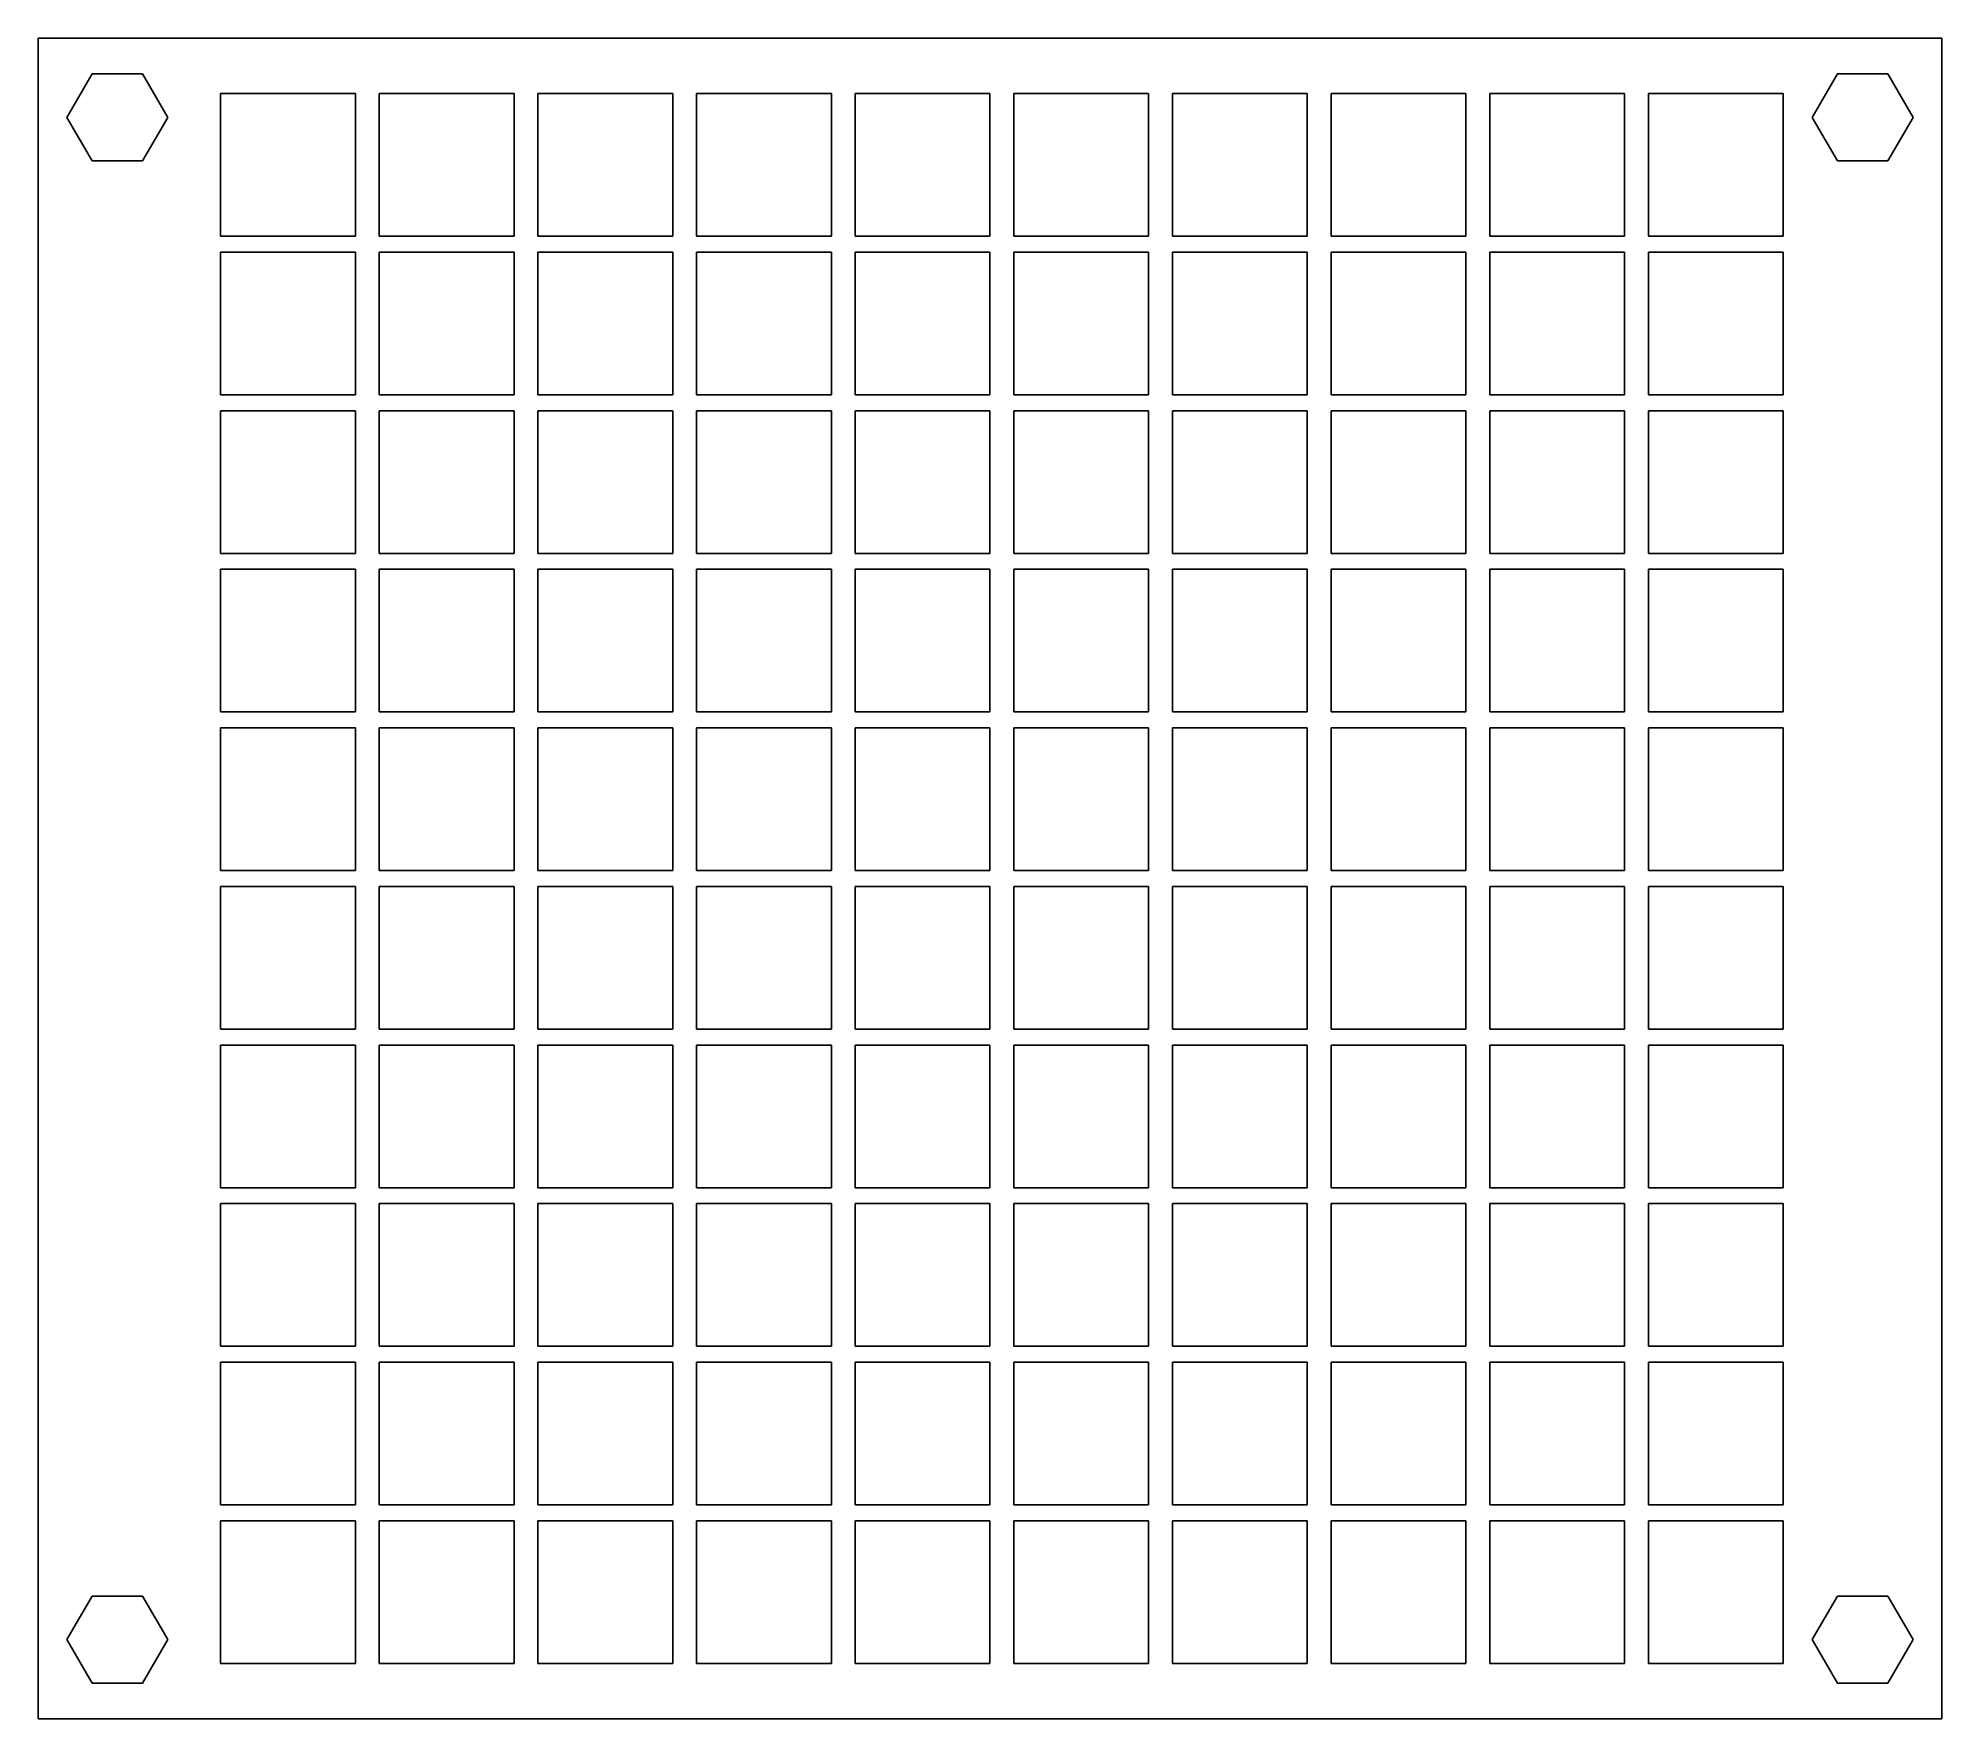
# Model space of a CAD drawing. Header units: millimetres. Extents: x 0 to 120, y 0 to 106.
import ezdxf

# ---------------------------------------------------------------- set-up
doc = ezdxf.new("R2010")
doc.units = ezdxf.units.MM

msp = doc.modelspace()

# ---------------------------------------------------------------- linework, layer by layer
at = {"color": 7, "linetype": 'Continuous', "lineweight": 25}
for p, q in [((0, 0), (0, 106)), ((0, 106), (120, 106)), ((120, 0), (120, 106)), ((3.41, 103.75), (1.82, 101)), ((6.59, 103.75), (3.41, 103.75)), ((8.18, 101), (6.59, 103.75)), ((113.41, 103.75), (111.82, 101)), ((116.59, 103.75), (113.41, 103.75)), ((118.18, 101), (116.59, 103.75)), ((11.5, 102.5), (20, 102.5)), ((11.5, 102.5), (11.5, 93.5)), ((20, 102.5), (20, 93.5)), ((21.5, 102.5), (30, 102.5)), ((21.5, 102.5), (21.5, 93.5)), ((30, 102.5), (30, 93.5)), ((31.5, 102.5), (40, 102.5)), ((31.5, 102.5), (31.5, 93.5)), ((40, 102.5), (40, 93.5)), ((41.5, 102.5), (50, 102.5)), ((41.5, 102.5), (41.5, 93.5)), ((50, 102.5), (50, 93.5)), ((51.5, 102.5), (60, 102.5)), ((51.5, 102.5), (51.5, 93.5)), ((60, 102.5), (60, 93.5)), ((61.5, 102.5), (70, 102.5)), ((61.5, 102.5), (61.5, 93.5)), ((70, 102.5), (70, 93.5)), ((71.5, 102.5), (80, 102.5)), ((71.5, 102.5), (71.5, 93.5)), ((80, 102.5), (80, 93.5)), ((81.5, 102.5), (90, 102.5)), ((81.5, 102.5), (81.5, 93.5)), ((90, 102.5), (90, 93.5)), ((91.5, 102.5), (100, 102.5)), ((91.5, 102.5), (91.5, 93.5)), ((100, 102.5), (100, 93.5)), ((101.5, 102.5), (110, 102.5)), ((101.5, 102.5), (101.5, 93.5)), ((110, 102.5), (110, 93.5)), ((1.82, 101), (3.41, 98.25)), ((6.59, 98.25), (8.18, 101)), ((111.82, 101), (113.41, 98.25)), ((116.59, 98.25), (118.18, 101)), ((3.41, 98.25), (6.59, 98.25)), ((113.41, 98.25), (116.59, 98.25)), ((11.5, 93.5), (20, 93.5)), ((11.5, 92.5), (20, 92.5)), ((11.5, 92.5), (11.5, 83.5)), ((20, 92.5), (20, 83.5)), ((21.5, 93.5), (30, 93.5)), ((21.5, 92.5), (30, 92.5)), ((21.5, 92.5), (21.5, 83.5)), ((30, 92.5), (30, 83.5)), ((31.5, 93.5), (40, 93.5)), ((31.5, 92.5), (40, 92.5)), ((31.5, 92.5), (31.5, 83.5)), ((40, 92.5), (40, 83.5)), ((41.5, 93.5), (50, 93.5)), ((41.5, 92.5), (50, 92.5)), ((41.5, 92.5), (41.5, 83.5)), ((50, 92.5), (50, 83.5)), ((51.5, 93.5), (60, 93.5)), ((51.5, 92.5), (60, 92.5)), ((51.5, 92.5), (51.5, 83.5)), ((60, 92.5), (60, 83.5)), ((61.5, 93.5), (70, 93.5)), ((61.5, 92.5), (70, 92.5)), ((61.5, 92.5), (61.5, 83.5)), ((70, 92.5), (70, 83.5)), ((71.5, 93.5), (80, 93.5)), ((71.5, 92.5), (80, 92.5)), ((71.5, 92.5), (71.5, 83.5)), ((80, 92.5), (80, 83.5)), ((81.5, 93.5), (90, 93.5)), ((81.5, 92.5), (90, 92.5)), ((81.5, 92.5), (81.5, 83.5)), ((90, 92.5), (90, 83.5)), ((91.5, 93.5), (100, 93.5)), ((91.5, 92.5), (100, 92.5)), ((91.5, 92.5), (91.5, 83.5)), ((100, 92.5), (100, 83.5)), ((101.5, 93.5), (110, 93.5)), ((101.5, 92.5), (110, 92.5)), ((101.5, 92.5), (101.5, 83.5)), ((110, 92.5), (110, 83.5)), ((11.5, 83.5), (20, 83.5)), ((21.5, 83.5), (30, 83.5)), ((31.5, 83.5), (40, 83.5)), ((41.5, 83.5), (50, 83.5)), ((51.5, 83.5), (60, 83.5)), ((61.5, 83.5), (70, 83.5)), ((71.5, 83.5), (80, 83.5)), ((81.5, 83.5), (90, 83.5)), ((91.5, 83.5), (100, 83.5)), ((101.5, 83.5), (110, 83.5)), ((11.5, 82.5), (20, 82.5)), ((11.5, 82.5), (11.5, 73.5)), ((20, 82.5), (20, 73.5)), ((21.5, 82.5), (30, 82.5)), ((21.5, 82.5), (21.5, 73.5)), ((30, 82.5), (30, 73.5)), ((31.5, 82.5), (40, 82.5)), ((31.5, 82.5), (31.5, 73.5)), ((40, 82.5), (40, 73.5)), ((41.5, 82.5), (50, 82.5)), ((41.5, 82.5), (41.5, 73.5)), ((50, 82.5), (50, 73.5)), ((51.5, 82.5), (60, 82.5)), ((51.5, 82.5), (51.5, 73.5)), ((60, 82.5), (60, 73.5)), ((61.5, 82.5), (70, 82.5)), ((61.5, 82.5), (61.5, 73.5)), ((70, 82.5), (70, 73.5)), ((71.5, 82.5), (80, 82.5)), ((71.5, 82.5), (71.5, 73.5)), ((80, 82.5), (80, 73.5)), ((81.5, 82.5), (90, 82.5)), ((81.5, 82.5), (81.5, 73.5)), ((90, 82.5), (90, 73.5)), ((91.5, 82.5), (100, 82.5)), ((91.5, 82.5), (91.5, 73.5)), ((100, 82.5), (100, 73.5)), ((101.5, 82.5), (110, 82.5)), ((101.5, 82.5), (101.5, 73.5)), ((110, 82.5), (110, 73.5)), ((11.5, 73.5), (20, 73.5)), ((21.5, 73.5), (30, 73.5)), ((31.5, 73.5), (40, 73.5)), ((41.5, 73.5), (50, 73.5)), ((51.5, 73.5), (60, 73.5)), ((61.5, 73.5), (70, 73.5)), ((71.5, 73.5), (80, 73.5)), ((81.5, 73.5), (90, 73.5)), ((91.5, 73.5), (100, 73.5)), ((101.5, 73.5), (110, 73.5)), ((11.5, 72.5), (20, 72.5)), ((11.5, 72.5), (11.5, 63.5)), ((20, 72.5), (20, 63.5)), ((21.5, 72.5), (30, 72.5)), ((21.5, 72.5), (21.5, 63.5)), ((30, 72.5), (30, 63.5)), ((31.5, 72.5), (40, 72.5)), ((31.5, 72.5), (31.5, 63.5)), ((40, 72.5), (40, 63.5)), ((41.5, 72.5), (50, 72.5)), ((41.5, 72.5), (41.5, 63.5)), ((50, 72.5), (50, 63.5)), ((51.5, 72.5), (60, 72.5)), ((51.5, 72.5), (51.5, 63.5)), ((60, 72.5), (60, 63.5)), ((61.5, 72.5), (70, 72.5)), ((61.5, 72.5), (61.5, 63.5)), ((70, 72.5), (70, 63.5)), ((71.5, 72.5), (80, 72.5)), ((71.5, 72.5), (71.5, 63.5)), ((80, 72.5), (80, 63.5)), ((81.5, 72.5), (90, 72.5)), ((81.5, 72.5), (81.5, 63.5)), ((90, 72.5), (90, 63.5)), ((91.5, 72.5), (100, 72.5)), ((91.5, 72.5), (91.5, 63.5)), ((100, 72.5), (100, 63.5)), ((101.5, 72.5), (110, 72.5)), ((101.5, 72.5), (101.5, 63.5)), ((110, 72.5), (110, 63.5)), ((11.5, 63.5), (20, 63.5)), ((11.5, 62.5), (20, 62.5)), ((11.5, 62.5), (11.5, 53.5)), ((20, 62.5), (20, 53.5)), ((21.5, 63.5), (30, 63.5)), ((21.5, 62.5), (30, 62.5)), ((21.5, 62.5), (21.5, 53.5)), ((30, 62.5), (30, 53.5)), ((31.5, 63.5), (40, 63.5)), ((31.5, 62.5), (40, 62.5)), ((31.5, 62.5), (31.5, 53.5)), ((40, 62.5), (40, 53.5)), ((41.5, 63.5), (50, 63.5)), ((41.5, 62.5), (50, 62.5)), ((41.5, 62.5), (41.5, 53.5)), ((50, 62.5), (50, 53.5)), ((51.5, 63.5), (60, 63.5)), ((51.5, 62.5), (60, 62.5)), ((51.5, 62.5), (51.5, 53.5)), ((60, 62.5), (60, 53.5)), ((61.5, 63.5), (70, 63.5)), ((61.5, 62.5), (70, 62.5)), ((61.5, 62.5), (61.5, 53.5)), ((70, 62.5), (70, 53.5)), ((71.5, 63.5), (80, 63.5)), ((71.5, 62.5), (80, 62.5)), ((71.5, 62.5), (71.5, 53.5)), ((80, 62.5), (80, 53.5)), ((81.5, 63.5), (90, 63.5)), ((81.5, 62.5), (90, 62.5)), ((81.5, 62.5), (81.5, 53.5)), ((90, 62.5), (90, 53.5)), ((91.5, 63.5), (100, 63.5)), ((91.5, 62.5), (100, 62.5)), ((91.5, 62.5), (91.5, 53.5)), ((100, 62.5), (100, 53.5)), ((101.5, 63.5), (110, 63.5)), ((101.5, 62.5), (110, 62.5)), ((101.5, 62.5), (101.5, 53.5)), ((110, 62.5), (110, 53.5)), ((11.5, 53.5), (20, 53.5)), ((21.5, 53.5), (30, 53.5)), ((31.5, 53.5), (40, 53.5)), ((41.5, 53.5), (50, 53.5)), ((51.5, 53.5), (60, 53.5)), ((61.5, 53.5), (70, 53.5)), ((71.5, 53.5), (80, 53.5)), ((81.5, 53.5), (90, 53.5)), ((91.5, 53.5), (100, 53.5)), ((101.5, 53.5), (110, 53.5)), ((11.5, 52.5), (20, 52.5)), ((11.5, 52.5), (11.5, 43.5)), ((20, 52.5), (20, 43.5)), ((21.5, 52.5), (30, 52.5)), ((21.5, 52.5), (21.5, 43.5)), ((30, 52.5), (30, 43.5)), ((31.5, 52.5), (40, 52.5)), ((31.5, 52.5), (31.5, 43.5)), ((40, 52.5), (40, 43.5)), ((41.5, 52.5), (50, 52.5)), ((41.5, 52.5), (41.5, 43.5)), ((50, 52.5), (50, 43.5)), ((51.5, 52.5), (60, 52.5)), ((51.5, 52.5), (51.5, 43.5)), ((60, 52.5), (60, 43.5)), ((61.5, 52.5), (70, 52.5)), ((61.5, 52.5), (61.5, 43.5)), ((70, 52.5), (70, 43.5)), ((71.5, 52.5), (80, 52.5)), ((71.5, 52.5), (71.5, 43.5)), ((80, 52.5), (80, 43.5)), ((81.5, 52.5), (90, 52.5)), ((81.5, 52.5), (81.5, 43.5)), ((90, 52.5), (90, 43.5)), ((91.5, 52.5), (100, 52.5)), ((91.5, 52.5), (91.5, 43.5)), ((100, 52.5), (100, 43.5)), ((101.5, 52.5), (110, 52.5)), ((101.5, 52.5), (101.5, 43.5)), ((110, 52.5), (110, 43.5)), ((11.5, 43.5), (20, 43.5)), ((21.5, 43.5), (30, 43.5)), ((31.5, 43.5), (40, 43.5)), ((41.5, 43.5), (50, 43.5)), ((51.5, 43.5), (60, 43.5)), ((61.5, 43.5), (70, 43.5)), ((71.5, 43.5), (80, 43.5)), ((81.5, 43.5), (90, 43.5)), ((91.5, 43.5), (100, 43.5)), ((101.5, 43.5), (110, 43.5)), ((11.5, 42.5), (20, 42.5)), ((11.5, 42.5), (11.5, 33.5)), ((20, 42.5), (20, 33.5)), ((21.5, 42.5), (30, 42.5)), ((21.5, 42.5), (21.5, 33.5)), ((30, 42.5), (30, 33.5)), ((31.5, 42.5), (40, 42.5)), ((31.5, 42.5), (31.5, 33.5)), ((40, 42.5), (40, 33.5)), ((41.5, 42.5), (50, 42.5)), ((41.5, 42.5), (41.5, 33.5)), ((50, 42.5), (50, 33.5)), ((51.5, 42.5), (60, 42.5)), ((51.5, 42.5), (51.5, 33.5)), ((60, 42.5), (60, 33.5)), ((61.5, 42.5), (70, 42.5)), ((61.5, 42.5), (61.5, 33.5)), ((70, 42.5), (70, 33.5)), ((71.5, 42.5), (80, 42.5)), ((71.5, 42.5), (71.5, 33.5)), ((80, 42.5), (80, 33.5)), ((81.5, 42.5), (90, 42.5)), ((81.5, 42.5), (81.5, 33.5)), ((90, 42.5), (90, 33.5)), ((91.5, 42.5), (100, 42.5)), ((91.5, 42.5), (91.5, 33.5)), ((100, 42.5), (100, 33.5)), ((101.5, 42.5), (110, 42.5)), ((101.5, 42.5), (101.5, 33.5)), ((110, 42.5), (110, 33.5)), ((11.5, 33.5), (20, 33.5)), ((11.5, 32.5), (20, 32.5)), ((11.5, 32.5), (11.5, 23.5)), ((20, 32.5), (20, 23.5)), ((21.5, 33.5), (30, 33.5)), ((21.5, 32.5), (30, 32.5)), ((21.5, 32.5), (21.5, 23.5)), ((30, 32.5), (30, 23.5)), ((31.5, 33.5), (40, 33.5)), ((31.5, 32.5), (40, 32.5)), ((31.5, 32.5), (31.5, 23.5)), ((40, 32.5), (40, 23.5)), ((41.5, 33.5), (50, 33.5)), ((41.5, 32.5), (50, 32.5)), ((41.5, 32.5), (41.5, 23.5)), ((50, 32.5), (50, 23.5)), ((51.5, 33.5), (60, 33.5)), ((51.5, 32.5), (60, 32.5)), ((51.5, 32.5), (51.5, 23.5)), ((60, 32.5), (60, 23.5)), ((61.5, 33.5), (70, 33.5)), ((61.5, 32.5), (70, 32.5)), ((61.5, 32.5), (61.5, 23.5)), ((70, 32.5), (70, 23.5)), ((71.5, 33.5), (80, 33.5)), ((71.5, 32.5), (80, 32.5)), ((71.5, 32.5), (71.5, 23.5)), ((80, 32.5), (80, 23.5)), ((81.5, 33.5), (90, 33.5)), ((81.5, 32.5), (90, 32.5)), ((81.5, 32.5), (81.5, 23.5)), ((90, 32.5), (90, 23.5)), ((91.5, 33.5), (100, 33.5)), ((91.5, 32.5), (100, 32.5)), ((91.5, 32.5), (91.5, 23.5)), ((100, 32.5), (100, 23.5)), ((101.5, 33.5), (110, 33.5)), ((101.5, 32.5), (110, 32.5)), ((101.5, 32.5), (101.5, 23.5)), ((110, 32.5), (110, 23.5)), ((11.5, 23.5), (20, 23.5)), ((21.5, 23.5), (30, 23.5)), ((31.5, 23.5), (40, 23.5)), ((41.5, 23.5), (50, 23.5)), ((51.5, 23.5), (60, 23.5)), ((61.5, 23.5), (70, 23.5)), ((71.5, 23.5), (80, 23.5)), ((81.5, 23.5), (90, 23.5)), ((91.5, 23.5), (100, 23.5)), ((101.5, 23.5), (110, 23.5)), ((11.5, 22.5), (20, 22.5)), ((11.5, 22.5), (11.5, 13.5)), ((20, 22.5), (20, 13.5)), ((21.5, 22.5), (30, 22.5)), ((21.5, 22.5), (21.5, 13.5)), ((30, 22.5), (30, 13.5)), ((31.5, 22.5), (40, 22.5)), ((31.5, 22.5), (31.5, 13.5)), ((40, 22.5), (40, 13.5)), ((41.5, 22.5), (50, 22.5)), ((41.5, 22.5), (41.5, 13.5)), ((50, 22.5), (50, 13.5)), ((51.5, 22.5), (60, 22.5)), ((51.5, 22.5), (51.5, 13.5)), ((60, 22.5), (60, 13.5)), ((61.5, 22.5), (70, 22.5)), ((61.5, 22.5), (61.5, 13.5)), ((70, 22.5), (70, 13.5)), ((71.5, 22.5), (80, 22.5)), ((71.5, 22.5), (71.5, 13.5)), ((80, 22.5), (80, 13.5)), ((81.5, 22.5), (90, 22.5)), ((81.5, 22.5), (81.5, 13.5)), ((90, 22.5), (90, 13.5)), ((91.5, 22.5), (100, 22.5)), ((91.5, 22.5), (91.5, 13.5)), ((100, 22.5), (100, 13.5)), ((101.5, 22.5), (110, 22.5)), ((101.5, 22.5), (101.5, 13.5)), ((110, 22.5), (110, 13.5)), ((11.5, 13.5), (20, 13.5)), ((21.5, 13.5), (30, 13.5)), ((31.5, 13.5), (40, 13.5)), ((41.5, 13.5), (50, 13.5)), ((51.5, 13.5), (60, 13.5)), ((61.5, 13.5), (70, 13.5)), ((71.5, 13.5), (80, 13.5)), ((81.5, 13.5), (90, 13.5)), ((91.5, 13.5), (100, 13.5)), ((101.5, 13.5), (110, 13.5)), ((11.5, 12.5), (11.5, 3.5)), ((11.5, 12.5), (20, 12.5)), ((20, 12.5), (20, 3.5)), ((21.5, 12.5), (30, 12.5)), ((21.5, 12.5), (21.5, 3.5)), ((30, 12.5), (30, 3.5)), ((31.5, 12.5), (40, 12.5)), ((31.5, 12.5), (31.5, 3.5)), ((40, 12.5), (40, 3.5)), ((41.5, 12.5), (50, 12.5)), ((41.5, 12.5), (41.5, 3.5)), ((50, 12.5), (50, 3.5)), ((51.5, 12.5), (60, 12.5)), ((51.5, 12.5), (51.5, 3.5)), ((60, 12.5), (60, 3.5)), ((61.5, 12.5), (70, 12.5)), ((61.5, 12.5), (61.5, 3.5)), ((70, 12.5), (70, 3.5)), ((71.5, 12.5), (80, 12.5)), ((71.5, 12.5), (71.5, 3.5)), ((80, 12.5), (80, 3.5)), ((81.5, 12.5), (90, 12.5)), ((81.5, 12.5), (81.5, 3.5)), ((90, 12.5), (90, 3.5)), ((91.5, 12.5), (100, 12.5)), ((91.5, 12.5), (91.5, 3.5)), ((100, 12.5), (100, 3.5)), ((101.5, 12.5), (110, 12.5)), ((101.5, 12.5), (101.5, 3.5)), ((110, 12.5), (110, 3.5)), ((3.41, 7.75), (1.82, 5)), ((6.59, 7.75), (3.41, 7.75)), ((8.18, 5), (6.59, 7.75)), ((113.41, 7.75), (111.82, 5)), ((116.59, 7.75), (113.41, 7.75)), ((118.18, 5), (116.59, 7.75)), ((1.82, 5), (3.41, 2.25)), ((6.59, 2.25), (8.18, 5)), ((111.82, 5), (113.41, 2.25)), ((116.59, 2.25), (118.18, 5)), ((11.5, 3.5), (20, 3.5)), ((21.5, 3.5), (30, 3.5)), ((31.5, 3.5), (40, 3.5)), ((41.5, 3.5), (50, 3.5)), ((51.5, 3.5), (60, 3.5)), ((61.5, 3.5), (70, 3.5)), ((71.5, 3.5), (80, 3.5)), ((81.5, 3.5), (90, 3.5)), ((91.5, 3.5), (100, 3.5)), ((101.5, 3.5), (110, 3.5)), ((3.41, 2.25), (6.59, 2.25)), ((113.41, 2.25), (116.59, 2.25)), ((0, 0), (120, 0))]:
    msp.add_line(p, q, dxfattribs=at)

doc.saveas('drawing.dxf')
